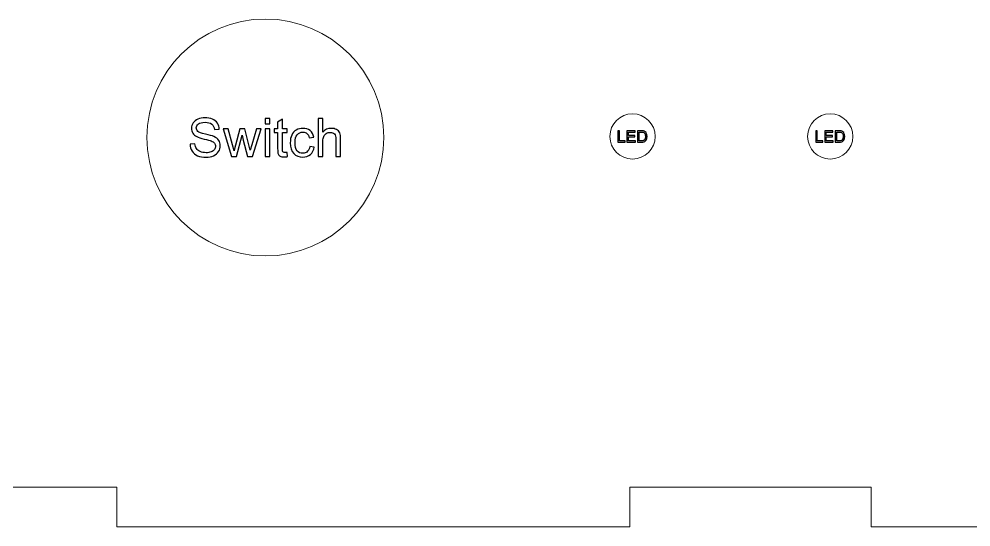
# Model space of a CAD drawing. Header units: millimetres. Extents: x -194 to 181, y 29 to 502.
# Drawn here: x -3.5 to 59.6, y 281 to 314.7 of the extents above; entities that cross this region are included whole.
import ezdxf

# ---------------------------------------------------------------- set-up
doc = ezdxf.new("R2010")
doc.units = ezdxf.units.MM
doc.header["$MEASUREMENT"] = 0
doc.layers.add('Layer 1', color=7, linetype='Continuous')

msp = doc.modelspace()

# ---------------------------------------------------------------- linework, layer by layer
at = {"layer": 'Layer 1', "color": 250, "lineweight": 18}
for centre, major_axis in [((12.851, 306.8053), (0, 7.85)), ((37.1934, 306.8745), (0, 1.5)), ((50.3007, 306.8745), (0, 1.5))]:
    msp.add_ellipse(centre, major_axis=major_axis, ratio=1, dxfattribs=at)
at = {"layer": 'Layer 1', "color": 250}
for points, knots in [([(7.8589, 306.3538), (7.8589, 306.3538), (8.1729, 306.382), (8.1729, 306.382), (8.1729, 306.382), (8.1876, 306.255), (8.2222, 306.1509), (8.2769, 306.0692), (8.2769, 306.0692), (8.3316, 305.9881), (8.4163, 305.9222), (8.5309, 305.8717), (8.5309, 305.8717), (8.6456, 305.8217), (8.7749, 305.7964), (8.9184, 305.7964), (8.9184, 305.7964), (9.046, 305.7964), (9.1583, 305.8152), (9.2559, 305.8534), (9.2559, 305.8534), (9.3535, 305.8917), (9.4258, 305.944), (9.4734, 306.0104), (9.4734, 306.0104), (9.5211, 306.0769), (9.5452, 306.1492), (9.5452, 306.2268), (9.5452, 306.2268), (9.5452, 306.3056), (9.5222, 306.3744), (9.4764, 306.4338), (9.4764, 306.4338), (9.4305, 306.4926), (9.3547, 306.5419), (9.2488, 306.5825), (9.2488, 306.5825), (9.1812, 306.6084), (9.0313, 306.6495), (8.799, 306.7054), (8.799, 306.7054), (8.5668, 306.7613), (8.4045, 306.8136), (8.3116, 306.863), (8.3116, 306.863), (8.1911, 306.9265), (8.1017, 307.0053), (8.0429, 307.0987), (8.0429, 307.0987), (7.9835, 307.1922), (7.9541, 307.2975), (7.9541, 307.4133), (7.9541, 307.4133), (7.9541, 307.5415), (7.9906, 307.6608), (8.0629, 307.7714), (8.0629, 307.7714), (8.1352, 307.8825), (8.2405, 307.9666), (8.3798, 308.0242), (8.3798, 308.0242), (8.5186, 308.0818), (8.6732, 308.1106), (8.8431, 308.1106), (8.8431, 308.1106), (9.0301, 308.1106), (9.1953, 308.0807), (9.3382, 308.0201), (9.3382, 308.0201), (9.4811, 307.9601), (9.591, 307.8713), (9.6681, 307.7537), (9.6681, 307.7537), (9.7451, 307.6367), (9.7862, 307.5039), (9.7921, 307.3557), (9.7921, 307.3557), (9.7921, 307.3557), (9.4711, 307.331), (9.4711, 307.331), (9.4711, 307.331), (9.454, 307.4903), (9.3958, 307.6109), (9.2965, 307.692), (9.2965, 307.692), (9.1971, 307.7737), (9.0501, 307.8143), (8.8561, 307.8143), (8.8561, 307.8143), (8.6538, 307.8143), (8.5062, 307.7773), (8.4139, 307.7032), (8.4139, 307.7032), (8.3216, 307.6291), (8.2752, 307.5397), (8.2752, 307.4351), (8.2752, 307.4351), (8.2752, 307.3445), (8.3081, 307.2698), (8.3733, 307.211), (8.3733, 307.211), (8.438, 307.1528), (8.6056, 307.0923), (8.8772, 307.0311), (8.8772, 307.0311), (9.1489, 306.9694), (9.3353, 306.9159), (9.4364, 306.87), (9.4364, 306.87), (9.5828, 306.8024), (9.6916, 306.7172), (9.7615, 306.6131), (9.7615, 306.6131), (9.8315, 306.5096), (9.8662, 306.3902), (9.8662, 306.255), (9.8662, 306.255), (9.8662, 306.1204), (9.828, 305.9945), (9.751, 305.8758), (9.751, 305.8758), (9.6739, 305.757), (9.564, 305.6647), (9.4199, 305.5988), (9.4199, 305.5988), (9.2759, 305.533), (9.1142, 305.5001), (8.9337, 305.5001), (8.9337, 305.5001), (8.7056, 305.5001), (8.5145, 305.5336), (8.3604, 305.6), (8.3604, 305.6), (8.2058, 305.6665), (8.0852, 305.7664), (7.9976, 305.9005), (7.9976, 305.9005), (7.9094, 306.0339), (7.8636, 306.185), (7.8589, 306.3538)], [0, 0, 0, 0, 0.0277778, 0.0277778, 0.0277778, 0.0277778, 0.0555556, 0.0555556, 0.0555556, 0.0555556, 0.0833333, 0.0833333, 0.0833333, 0.0833333, 0.1111111, 0.1111111, 0.1111111, 0.1111111, 0.1388889, 0.1388889, 0.1388889, 0.1388889, 0.1666667, 0.1666667, 0.1666667, 0.1666667, 0.1944444, 0.1944444, 0.1944444, 0.1944444, 0.2222222, 0.2222222, 0.2222222, 0.2222222, 0.25, 0.25, 0.25, 0.25, 0.2777778, 0.2777778, 0.2777778, 0.2777778, 0.3055556, 0.3055556, 0.3055556, 0.3055556, 0.3333333, 0.3333333, 0.3333333, 0.3333333, 0.3611111, 0.3611111, 0.3611111, 0.3611111, 0.3888889, 0.3888889, 0.3888889, 0.3888889, 0.4166667, 0.4166667, 0.4166667, 0.4166667, 0.4444444, 0.4444444, 0.4444444, 0.4444444, 0.4722222, 0.4722222, 0.4722222, 0.4722222, 0.5, 0.5, 0.5, 0.5, 0.5277778, 0.5277778, 0.5277778, 0.5277778, 0.5555556, 0.5555556, 0.5555556, 0.5555556, 0.5833333, 0.5833333, 0.5833333, 0.5833333, 0.6111111, 0.6111111, 0.6111111, 0.6111111, 0.6388889, 0.6388889, 0.6388889, 0.6388889, 0.6666667, 0.6666667, 0.6666667, 0.6666667, 0.6944444, 0.6944444, 0.6944444, 0.6944444, 0.7222222, 0.7222222, 0.7222222, 0.7222222, 0.75, 0.75, 0.75, 0.75, 0.7777778, 0.7777778, 0.7777778, 0.7777778, 0.8055556, 0.8055556, 0.8055556, 0.8055556, 0.8333333, 0.8333333, 0.8333333, 0.8333333, 0.8611111, 0.8611111, 0.8611111, 0.8611111, 0.8888889, 0.8888889, 0.8888889, 0.8888889, 0.9166667, 0.9166667, 0.9166667, 0.9166667, 0.9444444, 0.9444444, 0.9444444, 0.9444444, 1, 1, 1, 1]), ([(12.8301, 307.7155), (12.8301, 307.7155), (12.8301, 308.0683), (12.8301, 308.0683), (12.8301, 308.0683), (12.8301, 308.0683), (13.1406, 308.0683), (13.1406, 308.0683), (13.1406, 308.0683), (13.1406, 308.0683), (13.1406, 307.7155), (13.1406, 307.7155), (13.1406, 307.7155), (13.1406, 307.7155), (12.8301, 307.7155), (12.8301, 307.7155)], [0, 0, 0, 0, 0.2, 0.2, 0.2, 0.2, 0.4, 0.4, 0.4, 0.4, 0.6, 0.6, 0.6, 0.6, 1, 1, 1, 1]), ([(14.2877, 305.8193), (14.2877, 305.8193), (14.3301, 305.5453), (14.3301, 305.5453), (14.3301, 305.5453), (14.2431, 305.5271), (14.1649, 305.5177), (14.0967, 305.5177), (14.0967, 305.5177), (13.9844, 305.5177), (13.8973, 305.5353), (13.835, 305.5712), (13.835, 305.5712), (13.7733, 305.6071), (13.7298, 305.6535), (13.7045, 305.7117), (13.7045, 305.7117), (13.6792, 305.7699), (13.6669, 305.8922), (13.6669, 306.0786), (13.6669, 306.0786), (13.6669, 306.0786), (13.6669, 307.1334), (13.6669, 307.1334), (13.6669, 307.1334), (13.6669, 307.1334), (13.4375, 307.1334), (13.4375, 307.1334), (13.4375, 307.1334), (13.4375, 307.1334), (13.4375, 307.3733), (13.4375, 307.3733), (13.4375, 307.3733), (13.4375, 307.3733), (13.6669, 307.3733), (13.6669, 307.3733), (13.6669, 307.3733), (13.6669, 307.3733), (13.6669, 307.8261), (13.6669, 307.8261), (13.6669, 307.8261), (13.6669, 307.8261), (13.9773, 308.0124), (13.9773, 308.0124), (13.9773, 308.0124), (13.9773, 308.0124), (13.9773, 307.3733), (13.9773, 307.3733), (13.9773, 307.3733), (13.9773, 307.3733), (14.2877, 307.3733), (14.2877, 307.3733), (14.2877, 307.3733), (14.2877, 307.3733), (14.2877, 307.1334), (14.2877, 307.1334), (14.2877, 307.1334), (14.2877, 307.1334), (13.9773, 307.1334), (13.9773, 307.1334), (13.9773, 307.1334), (13.9773, 307.1334), (13.9773, 306.061), (13.9773, 306.061), (13.9773, 306.061), (13.9773, 305.9722), (13.9826, 305.9152), (13.9938, 305.8899), (13.9938, 305.8899), (14.0043, 305.8646), (14.022, 305.8446), (14.0467, 305.8293), (14.0467, 305.8293), (14.0714, 305.8146), (14.1067, 305.807), (14.1525, 305.807), (14.1525, 305.807), (14.1866, 305.807), (14.2319, 305.8111), (14.2877, 305.8193)], [0, 0, 0, 0, 0.047619, 0.047619, 0.047619, 0.047619, 0.0952381, 0.0952381, 0.0952381, 0.0952381, 0.1428571, 0.1428571, 0.1428571, 0.1428571, 0.1904762, 0.1904762, 0.1904762, 0.1904762, 0.2380952, 0.2380952, 0.2380952, 0.2380952, 0.2857143, 0.2857143, 0.2857143, 0.2857143, 0.3333333, 0.3333333, 0.3333333, 0.3333333, 0.3809524, 0.3809524, 0.3809524, 0.3809524, 0.4285714, 0.4285714, 0.4285714, 0.4285714, 0.4761905, 0.4761905, 0.4761905, 0.4761905, 0.5238095, 0.5238095, 0.5238095, 0.5238095, 0.5714286, 0.5714286, 0.5714286, 0.5714286, 0.6190476, 0.6190476, 0.6190476, 0.6190476, 0.6666667, 0.6666667, 0.6666667, 0.6666667, 0.7142857, 0.7142857, 0.7142857, 0.7142857, 0.7619048, 0.7619048, 0.7619048, 0.7619048, 0.8095238, 0.8095238, 0.8095238, 0.8095238, 0.8571429, 0.8571429, 0.8571429, 0.8571429, 0.9047619, 0.9047619, 0.9047619, 0.9047619, 1, 1, 1, 1]), ([(16.3579, 305.5424), (16.3579, 305.5424), (16.3579, 308.0683), (16.3579, 308.0683), (16.3579, 308.0683), (16.3579, 308.0683), (16.6684, 308.0683), (16.6684, 308.0683), (16.6684, 308.0683), (16.6684, 308.0683), (16.6684, 307.1593), (16.6684, 307.1593), (16.6684, 307.1593), (16.8124, 307.3281), (16.9941, 307.4121), (17.214, 307.4121), (17.214, 307.4121), (17.3487, 307.4121), (17.4657, 307.3857), (17.5656, 307.3322), (17.5656, 307.3322), (17.665, 307.2787), (17.7361, 307.2052), (17.7791, 307.1111), (17.7791, 307.1111), (17.822, 307.017), (17.8431, 306.88), (17.8431, 306.7013), (17.8431, 306.7013), (17.8431, 306.7013), (17.8431, 305.5424), (17.8431, 305.5424), (17.8431, 305.5424), (17.8431, 305.5424), (17.5327, 305.5424), (17.5327, 305.5424), (17.5327, 305.5424), (17.5327, 305.5424), (17.5327, 306.7001), (17.5327, 306.7001), (17.5327, 306.7001), (17.5327, 306.8547), (17.4992, 306.9676), (17.4327, 307.0382), (17.4327, 307.0382), (17.3657, 307.1087), (17.2716, 307.144), (17.1493, 307.144), (17.1493, 307.144), (17.0582, 307.144), (16.9724, 307.1205), (16.8918, 307.0729), (16.8918, 307.0729), (16.8113, 307.0253), (16.7542, 306.9606), (16.7195, 306.8788), (16.7195, 306.8788), (16.6854, 306.7977), (16.6684, 306.6854), (16.6684, 306.5419), (16.6684, 306.5419), (16.6684, 306.5419), (16.6684, 305.5424), (16.6684, 305.5424), (16.6684, 305.5424), (16.6684, 305.5424), (16.3579, 305.5424), (16.3579, 305.5424)], [0, 0, 0, 0, 0.0555556, 0.0555556, 0.0555556, 0.0555556, 0.1111111, 0.1111111, 0.1111111, 0.1111111, 0.1666667, 0.1666667, 0.1666667, 0.1666667, 0.2222222, 0.2222222, 0.2222222, 0.2222222, 0.2777778, 0.2777778, 0.2777778, 0.2777778, 0.3333333, 0.3333333, 0.3333333, 0.3333333, 0.3888889, 0.3888889, 0.3888889, 0.3888889, 0.4444444, 0.4444444, 0.4444444, 0.4444444, 0.5, 0.5, 0.5, 0.5, 0.5555556, 0.5555556, 0.5555556, 0.5555556, 0.6111111, 0.6111111, 0.6111111, 0.6111111, 0.6666667, 0.6666667, 0.6666667, 0.6666667, 0.7222222, 0.7222222, 0.7222222, 0.7222222, 0.7777778, 0.7777778, 0.7777778, 0.7777778, 0.8333333, 0.8333333, 0.8333333, 0.8333333, 0.8888889, 0.8888889, 0.8888889, 0.8888889, 1, 1, 1, 1]), ([(10.6117, 305.5424), (10.6117, 305.5424), (10.0584, 307.3733), (10.0584, 307.3733), (10.0584, 307.3733), (10.0584, 307.3733), (10.383, 307.3733), (10.383, 307.3733), (10.383, 307.3733), (10.383, 307.3733), (10.6752, 306.3168), (10.6752, 306.3168), (10.6752, 306.3168), (10.6752, 306.3168), (10.7787, 305.9234), (10.7787, 305.9234), (10.7787, 305.9234), (10.7828, 305.9428), (10.8145, 306.0686), (10.8733, 306.3009), (10.8733, 306.3009), (10.8733, 306.3009), (11.1632, 307.3733), (11.1632, 307.3733), (11.1632, 307.3733), (11.1632, 307.3733), (11.4813, 307.3733), (11.4813, 307.3733), (11.4813, 307.3733), (11.4813, 307.3733), (11.7571, 306.3103), (11.7571, 306.3103), (11.7571, 306.3103), (11.7571, 306.3103), (11.847, 305.9616), (11.847, 305.9616), (11.847, 305.9616), (11.847, 305.9616), (11.9523, 306.315), (11.9523, 306.315), (11.9523, 306.315), (11.9523, 306.315), (12.2686, 307.3733), (12.2686, 307.3733), (12.2686, 307.3733), (12.2686, 307.3733), (12.5702, 307.3733), (12.5702, 307.3733), (12.5702, 307.3733), (12.5702, 307.3733), (11.9958, 305.5424), (11.9958, 305.5424), (11.9958, 305.5424), (11.9958, 305.5424), (11.6747, 305.5424), (11.6747, 305.5424), (11.6747, 305.5424), (11.6747, 305.5424), (11.3843, 306.6378), (11.3843, 306.6378), (11.3843, 306.6378), (11.3843, 306.6378), (11.3108, 306.9512), (11.3108, 306.9512), (11.3108, 306.9512), (11.3108, 306.9512), (10.9404, 305.5424), (10.9404, 305.5424), (10.9404, 305.5424), (10.9404, 305.5424), (10.6117, 305.5424), (10.6117, 305.5424)], [0, 0, 0, 0, 0.0526316, 0.0526316, 0.0526316, 0.0526316, 0.1052632, 0.1052632, 0.1052632, 0.1052632, 0.1578947, 0.1578947, 0.1578947, 0.1578947, 0.2105263, 0.2105263, 0.2105263, 0.2105263, 0.2631579, 0.2631579, 0.2631579, 0.2631579, 0.3157895, 0.3157895, 0.3157895, 0.3157895, 0.3684211, 0.3684211, 0.3684211, 0.3684211, 0.4210526, 0.4210526, 0.4210526, 0.4210526, 0.4736842, 0.4736842, 0.4736842, 0.4736842, 0.5263158, 0.5263158, 0.5263158, 0.5263158, 0.5789474, 0.5789474, 0.5789474, 0.5789474, 0.6315789, 0.6315789, 0.6315789, 0.6315789, 0.6842105, 0.6842105, 0.6842105, 0.6842105, 0.7368421, 0.7368421, 0.7368421, 0.7368421, 0.7894737, 0.7894737, 0.7894737, 0.7894737, 0.8421053, 0.8421053, 0.8421053, 0.8421053, 0.8947368, 0.8947368, 0.8947368, 0.8947368, 1, 1, 1, 1]), ([(12.8301, 305.5424), (12.8301, 305.5424), (12.8301, 307.3733), (12.8301, 307.3733), (12.8301, 307.3733), (12.8301, 307.3733), (13.1406, 307.3733), (13.1406, 307.3733), (13.1406, 307.3733), (13.1406, 307.3733), (13.1406, 305.5424), (13.1406, 305.5424), (13.1406, 305.5424), (13.1406, 305.5424), (12.8301, 305.5424), (12.8301, 305.5424)], [0, 0, 0, 0, 0.2, 0.2, 0.2, 0.2, 0.4, 0.4, 0.4, 0.4, 0.6, 0.6, 0.6, 0.6, 1, 1, 1, 1]), ([(15.79, 306.2127), (15.79, 306.2127), (16.0933, 306.1703), (16.0933, 306.1703), (16.0933, 306.1703), (16.0598, 305.9616), (15.9752, 305.7988), (15.8382, 305.6806), (15.8382, 305.6806), (15.7012, 305.5624), (15.5324, 305.5036), (15.3331, 305.5036), (15.3331, 305.5036), (15.0832, 305.5036), (14.8821, 305.5853), (14.7304, 305.7488), (14.7304, 305.7488), (14.5782, 305.9122), (14.5023, 306.1462), (14.5023, 306.4508), (14.5023, 306.4508), (14.5023, 306.6484), (14.5352, 306.8206), (14.6005, 306.9688), (14.6005, 306.9688), (14.6658, 307.1164), (14.7651, 307.2275), (14.8992, 307.301), (14.8992, 307.301), (15.0327, 307.3751), (15.1779, 307.4121), (15.3355, 307.4121), (15.3355, 307.4121), (15.5336, 307.4121), (15.6965, 307.3622), (15.8223, 307.2616), (15.8223, 307.2616), (15.9487, 307.1611), (16.0298, 307.0182), (16.0651, 306.8336), (16.0651, 306.8336), (16.0651, 306.8336), (15.7653, 306.7877), (15.7653, 306.7877), (15.7653, 306.7877), (15.7365, 306.9106), (15.6859, 307.0029), (15.6124, 307.0652), (15.6124, 307.0652), (15.5395, 307.127), (15.4513, 307.1581), (15.3478, 307.1581), (15.3478, 307.1581), (15.1914, 307.1581), (15.0644, 307.1023), (14.9662, 306.9906), (14.9662, 306.9906), (14.8686, 306.8783), (14.8198, 306.7019), (14.8198, 306.4596), (14.8198, 306.4596), (14.8198, 306.2139), (14.8669, 306.0357), (14.9609, 305.9246), (14.9609, 305.9246), (15.0556, 305.8135), (15.1785, 305.7576), (15.3296, 305.7576), (15.3296, 305.7576), (15.4519, 305.7576), (15.5536, 305.7946), (15.6347, 305.8693), (15.6347, 305.8693), (15.7165, 305.9434), (15.7682, 306.058), (15.79, 306.2127)], [0, 0, 0, 0, 0.05, 0.05, 0.05, 0.05, 0.1, 0.1, 0.1, 0.1, 0.15, 0.15, 0.15, 0.15, 0.2, 0.2, 0.2, 0.2, 0.25, 0.25, 0.25, 0.25, 0.3, 0.3, 0.3, 0.3, 0.35, 0.35, 0.35, 0.35, 0.4, 0.4, 0.4, 0.4, 0.45, 0.45, 0.45, 0.45, 0.5, 0.5, 0.5, 0.5, 0.55, 0.55, 0.55, 0.55, 0.6, 0.6, 0.6, 0.6, 0.65, 0.65, 0.65, 0.65, 0.7, 0.7, 0.7, 0.7, 0.75, 0.75, 0.75, 0.75, 0.8, 0.8, 0.8, 0.8, 0.85, 0.85, 0.85, 0.85, 0.9, 0.9, 0.9, 0.9, 1, 1, 1, 1]), ([(36.2308, 306.4957), (36.2308, 306.4957), (36.2308, 307.2534), (36.2308, 307.2534), (36.2308, 307.2534), (36.2308, 307.2534), (36.3313, 307.2534), (36.3313, 307.2534), (36.3313, 307.2534), (36.3313, 307.2534), (36.3313, 306.5846), (36.3313, 306.5846), (36.3313, 306.5846), (36.3313, 306.5846), (36.7038, 306.5846), (36.7038, 306.5846), (36.7038, 306.5846), (36.7038, 306.5846), (36.7038, 306.4957), (36.7038, 306.4957), (36.7038, 306.4957), (36.7038, 306.4957), (36.2308, 306.4957), (36.2308, 306.4957)], [0, 0, 0, 0, 0.1428571, 0.1428571, 0.1428571, 0.1428571, 0.2857143, 0.2857143, 0.2857143, 0.2857143, 0.4285714, 0.4285714, 0.4285714, 0.4285714, 0.5714286, 0.5714286, 0.5714286, 0.5714286, 0.7142857, 0.7142857, 0.7142857, 0.7142857, 1, 1, 1, 1]), ([(36.8257, 306.4957), (36.8257, 306.4957), (36.8257, 307.2534), (36.8257, 307.2534), (36.8257, 307.2534), (36.8257, 307.2534), (37.3728, 307.2534), (37.3728, 307.2534), (37.3728, 307.2534), (37.3728, 307.2534), (37.3728, 307.1645), (37.3728, 307.1645), (37.3728, 307.1645), (37.3728, 307.1645), (36.9262, 307.1645), (36.9262, 307.1645), (36.9262, 307.1645), (36.9262, 307.1645), (36.9262, 306.9317), (36.9262, 306.9317), (36.9262, 306.9317), (36.9262, 306.9317), (37.3443, 306.9317), (37.3443, 306.9317), (37.3443, 306.9317), (37.3443, 306.9317), (37.3443, 306.8428), (37.3443, 306.8428), (37.3443, 306.8428), (37.3443, 306.8428), (36.9262, 306.8428), (36.9262, 306.8428), (36.9262, 306.8428), (36.9262, 306.8428), (36.9262, 306.5846), (36.9262, 306.5846), (36.9262, 306.5846), (36.9262, 306.5846), (37.3908, 306.5846), (37.3908, 306.5846), (37.3908, 306.5846), (37.3908, 306.5846), (37.3908, 306.4957), (37.3908, 306.4957), (37.3908, 306.4957), (37.3908, 306.4957), (36.8257, 306.4957), (36.8257, 306.4957)], [0, 0, 0, 0, 0.0769231, 0.0769231, 0.0769231, 0.0769231, 0.1538462, 0.1538462, 0.1538462, 0.1538462, 0.2307692, 0.2307692, 0.2307692, 0.2307692, 0.3076923, 0.3076923, 0.3076923, 0.3076923, 0.3846154, 0.3846154, 0.3846154, 0.3846154, 0.4615385, 0.4615385, 0.4615385, 0.4615385, 0.5384615, 0.5384615, 0.5384615, 0.5384615, 0.6153846, 0.6153846, 0.6153846, 0.6153846, 0.6923077, 0.6923077, 0.6923077, 0.6923077, 0.7692308, 0.7692308, 0.7692308, 0.7692308, 0.8461538, 0.8461538, 0.8461538, 0.8461538, 1, 1, 1, 1]), ([(37.5295, 306.4957), (37.5295, 306.4957), (37.5295, 307.2534), (37.5295, 307.2534), (37.5295, 307.2534), (37.5295, 307.2534), (37.7905, 307.2534), (37.7905, 307.2534), (37.7905, 307.2534), (37.8494, 307.2534), (37.8944, 307.2499), (37.9255, 307.2427), (37.9255, 307.2427), (37.9689, 307.2326), (38.0059, 307.2145), (38.0366, 307.1884), (38.0366, 307.1884), (38.0766, 307.1545), (38.1064, 307.1115), (38.1262, 307.0589), (38.1262, 307.0589), (38.1461, 307.0063), (38.156, 306.9462), (38.156, 306.8786), (38.156, 306.8786), (38.156, 306.8211), (38.1493, 306.7702), (38.1359, 306.7257), (38.1359, 306.7257), (38.1225, 306.6813), (38.1052, 306.6444), (38.0842, 306.6153), (38.0842, 306.6153), (38.063, 306.5862), (38.0401, 306.5633), (38.0151, 306.5467), (38.0151, 306.5467), (37.9902, 306.5299), (37.96, 306.5172), (37.9248, 306.5086), (37.9248, 306.5086), (37.8893, 306.4999), (37.8487, 306.4957), (37.8029, 306.4957), (37.8029, 306.4957), (37.8029, 306.4957), (37.5295, 306.4957), (37.5295, 306.4957)], [0, 0, 0, 0, 0.0769231, 0.0769231, 0.0769231, 0.0769231, 0.1538462, 0.1538462, 0.1538462, 0.1538462, 0.2307692, 0.2307692, 0.2307692, 0.2307692, 0.3076923, 0.3076923, 0.3076923, 0.3076923, 0.3846154, 0.3846154, 0.3846154, 0.3846154, 0.4615385, 0.4615385, 0.4615385, 0.4615385, 0.5384615, 0.5384615, 0.5384615, 0.5384615, 0.6153846, 0.6153846, 0.6153846, 0.6153846, 0.6923077, 0.6923077, 0.6923077, 0.6923077, 0.7692308, 0.7692308, 0.7692308, 0.7692308, 0.8461538, 0.8461538, 0.8461538, 0.8461538, 1, 1, 1, 1]), ([(37.63, 306.5846), (37.63, 306.5846), (37.7916, 306.5846), (37.7916, 306.5846), (37.7916, 306.5846), (37.8415, 306.5846), (37.8807, 306.5892), (37.9091, 306.5985), (37.9091, 306.5985), (37.9375, 306.6079), (37.96, 306.6209), (37.977, 306.6379), (37.977, 306.6379), (38.0006, 306.6617), (38.0191, 306.6938), (38.0324, 306.734), (38.0324, 306.734), (38.0456, 306.7742), (38.0523, 306.8229), (38.0523, 306.8802), (38.0523, 306.8802), (38.0523, 306.9596), (38.0392, 307.0206), (38.0133, 307.0633), (38.0133, 307.0633), (37.9874, 307.106), (37.9558, 307.1346), (37.9186, 307.149), (37.9186, 307.149), (37.8918, 307.1594), (37.8486, 307.1645), (37.7889, 307.1645), (37.7889, 307.1645), (37.7889, 307.1645), (37.63, 307.1645), (37.63, 307.1645), (37.63, 307.1645), (37.63, 307.1645), (37.63, 306.5846), (37.63, 306.5846)], [0, 0, 0, 0, 0.0909091, 0.0909091, 0.0909091, 0.0909091, 0.1818182, 0.1818182, 0.1818182, 0.1818182, 0.2727273, 0.2727273, 0.2727273, 0.2727273, 0.3636364, 0.3636364, 0.3636364, 0.3636364, 0.4545455, 0.4545455, 0.4545455, 0.4545455, 0.5454545, 0.5454545, 0.5454545, 0.5454545, 0.6363636, 0.6363636, 0.6363636, 0.6363636, 0.7272727, 0.7272727, 0.7272727, 0.7272727, 0.8181818, 0.8181818, 0.8181818, 0.8181818, 1, 1, 1, 1]), ([(49.3381, 306.4957), (49.3381, 306.4957), (49.3381, 307.2534), (49.3381, 307.2534), (49.3381, 307.2534), (49.3381, 307.2534), (49.4386, 307.2534), (49.4386, 307.2534), (49.4386, 307.2534), (49.4386, 307.2534), (49.4386, 306.5846), (49.4386, 306.5846), (49.4386, 306.5846), (49.4386, 306.5846), (49.8111, 306.5846), (49.8111, 306.5846), (49.8111, 306.5846), (49.8111, 306.5846), (49.8111, 306.4957), (49.8111, 306.4957), (49.8111, 306.4957), (49.8111, 306.4957), (49.3381, 306.4957), (49.3381, 306.4957)], [0, 0, 0, 0, 0.1428571, 0.1428571, 0.1428571, 0.1428571, 0.2857143, 0.2857143, 0.2857143, 0.2857143, 0.4285714, 0.4285714, 0.4285714, 0.4285714, 0.5714286, 0.5714286, 0.5714286, 0.5714286, 0.7142857, 0.7142857, 0.7142857, 0.7142857, 1, 1, 1, 1]), ([(49.933, 306.4957), (49.933, 306.4957), (49.933, 307.2534), (49.933, 307.2534), (49.933, 307.2534), (49.933, 307.2534), (50.4801, 307.2534), (50.4801, 307.2534), (50.4801, 307.2534), (50.4801, 307.2534), (50.4801, 307.1645), (50.4801, 307.1645), (50.4801, 307.1645), (50.4801, 307.1645), (50.0335, 307.1645), (50.0335, 307.1645), (50.0335, 307.1645), (50.0335, 307.1645), (50.0335, 306.9317), (50.0335, 306.9317), (50.0335, 306.9317), (50.0335, 306.9317), (50.4516, 306.9317), (50.4516, 306.9317), (50.4516, 306.9317), (50.4516, 306.9317), (50.4516, 306.8428), (50.4516, 306.8428), (50.4516, 306.8428), (50.4516, 306.8428), (50.0335, 306.8428), (50.0335, 306.8428), (50.0335, 306.8428), (50.0335, 306.8428), (50.0335, 306.5846), (50.0335, 306.5846), (50.0335, 306.5846), (50.0335, 306.5846), (50.4981, 306.5846), (50.4981, 306.5846), (50.4981, 306.5846), (50.4981, 306.5846), (50.4981, 306.4957), (50.4981, 306.4957), (50.4981, 306.4957), (50.4981, 306.4957), (49.933, 306.4957), (49.933, 306.4957)], [0, 0, 0, 0, 0.0769231, 0.0769231, 0.0769231, 0.0769231, 0.1538462, 0.1538462, 0.1538462, 0.1538462, 0.2307692, 0.2307692, 0.2307692, 0.2307692, 0.3076923, 0.3076923, 0.3076923, 0.3076923, 0.3846154, 0.3846154, 0.3846154, 0.3846154, 0.4615385, 0.4615385, 0.4615385, 0.4615385, 0.5384615, 0.5384615, 0.5384615, 0.5384615, 0.6153846, 0.6153846, 0.6153846, 0.6153846, 0.6923077, 0.6923077, 0.6923077, 0.6923077, 0.7692308, 0.7692308, 0.7692308, 0.7692308, 0.8461538, 0.8461538, 0.8461538, 0.8461538, 1, 1, 1, 1]), ([(50.6368, 306.4957), (50.6368, 306.4957), (50.6368, 307.2534), (50.6368, 307.2534), (50.6368, 307.2534), (50.6368, 307.2534), (50.8978, 307.2534), (50.8978, 307.2534), (50.8978, 307.2534), (50.9567, 307.2534), (51.0017, 307.2499), (51.0328, 307.2427), (51.0328, 307.2427), (51.0762, 307.2326), (51.1132, 307.2145), (51.1439, 307.1884), (51.1439, 307.1884), (51.1839, 307.1545), (51.2137, 307.1115), (51.2335, 307.0589), (51.2335, 307.0589), (51.2534, 307.0063), (51.2633, 306.9462), (51.2633, 306.8786), (51.2633, 306.8786), (51.2633, 306.8211), (51.2566, 306.7702), (51.2432, 306.7257), (51.2432, 306.7257), (51.2298, 306.6813), (51.2125, 306.6444), (51.1915, 306.6153), (51.1915, 306.6153), (51.1703, 306.5862), (51.1474, 306.5633), (51.1224, 306.5467), (51.1224, 306.5467), (51.0975, 306.5299), (51.0673, 306.5172), (51.0321, 306.5086), (51.0321, 306.5086), (50.9966, 306.4999), (50.956, 306.4957), (50.9102, 306.4957), (50.9102, 306.4957), (50.9102, 306.4957), (50.6368, 306.4957), (50.6368, 306.4957)], [0, 0, 0, 0, 0.0769231, 0.0769231, 0.0769231, 0.0769231, 0.1538462, 0.1538462, 0.1538462, 0.1538462, 0.2307692, 0.2307692, 0.2307692, 0.2307692, 0.3076923, 0.3076923, 0.3076923, 0.3076923, 0.3846154, 0.3846154, 0.3846154, 0.3846154, 0.4615385, 0.4615385, 0.4615385, 0.4615385, 0.5384615, 0.5384615, 0.5384615, 0.5384615, 0.6153846, 0.6153846, 0.6153846, 0.6153846, 0.6923077, 0.6923077, 0.6923077, 0.6923077, 0.7692308, 0.7692308, 0.7692308, 0.7692308, 0.8461538, 0.8461538, 0.8461538, 0.8461538, 1, 1, 1, 1]), ([(50.7373, 306.5846), (50.7373, 306.5846), (50.8989, 306.5846), (50.8989, 306.5846), (50.8989, 306.5846), (50.9488, 306.5846), (50.988, 306.5892), (51.0164, 306.5985), (51.0164, 306.5985), (51.0448, 306.6079), (51.0673, 306.6209), (51.0843, 306.6379), (51.0843, 306.6379), (51.1079, 306.6617), (51.1264, 306.6938), (51.1397, 306.734), (51.1397, 306.734), (51.1529, 306.7742), (51.1596, 306.8229), (51.1596, 306.8802), (51.1596, 306.8802), (51.1596, 306.9596), (51.1465, 307.0206), (51.1206, 307.0633), (51.1206, 307.0633), (51.0947, 307.106), (51.0631, 307.1346), (51.0259, 307.149), (51.0259, 307.149), (50.9991, 307.1594), (50.9559, 307.1645), (50.8962, 307.1645), (50.8962, 307.1645), (50.8962, 307.1645), (50.7373, 307.1645), (50.7373, 307.1645), (50.7373, 307.1645), (50.7373, 307.1645), (50.7373, 306.5846), (50.7373, 306.5846)], [0, 0, 0, 0, 0.0909091, 0.0909091, 0.0909091, 0.0909091, 0.1818182, 0.1818182, 0.1818182, 0.1818182, 0.2727273, 0.2727273, 0.2727273, 0.2727273, 0.3636364, 0.3636364, 0.3636364, 0.3636364, 0.4545455, 0.4545455, 0.4545455, 0.4545455, 0.5454545, 0.5454545, 0.5454545, 0.5454545, 0.6363636, 0.6363636, 0.6363636, 0.6363636, 0.7272727, 0.7272727, 0.7272727, 0.7272727, 0.8181818, 0.8181818, 0.8181818, 0.8181818, 1, 1, 1, 1])]:
    msp.add_open_spline(points, degree=3, knots=knots, dxfattribs=at)
at = {"layer": 'Layer 1', "color": 250, "lineweight": 18}
for points in [[(3.0106, 280.9954), (3.0106, 280.9954), (3.0106, 283.6301), (3.0106, 283.6301), (3.0106, 283.6301), (3.0106, 283.6301), (-12.9894, 283.6301), (-12.9894, 283.6301), (-12.9894, 283.6301), (-12.9894, 283.6301), (-12.9894, 280.9954), (-12.9894, 280.9954)], [(53.0133, 280.9954), (53.0133, 280.9954), (53.0133, 283.6301), (53.0133, 283.6301), (53.0133, 283.6301), (53.0133, 283.6301), (37.0133, 283.6301), (37.0133, 283.6301), (37.0133, 283.6301), (37.0133, 283.6301), (37.0133, 280.9954), (37.0133, 280.9954)]]:
    msp.add_open_spline(points, degree=3, knots=[0, 0, 0, 0, 0.25, 0.25, 0.25, 0.25, 0.5, 0.5, 0.5, 0.5, 1, 1, 1, 1], dxfattribs=at)
for points in [[(37.0133, 280.9954), (37.0133, 280.9954), (3.0106, 280.9954), (3.0106, 280.9954)], [(87.0268, 280.9954), (87.0268, 280.9954), (53.0133, 280.9954), (53.0133, 280.9954)]]:
    msp.add_open_spline(points, degree=3, dxfattribs=at)

doc.saveas('drawing.dxf')
